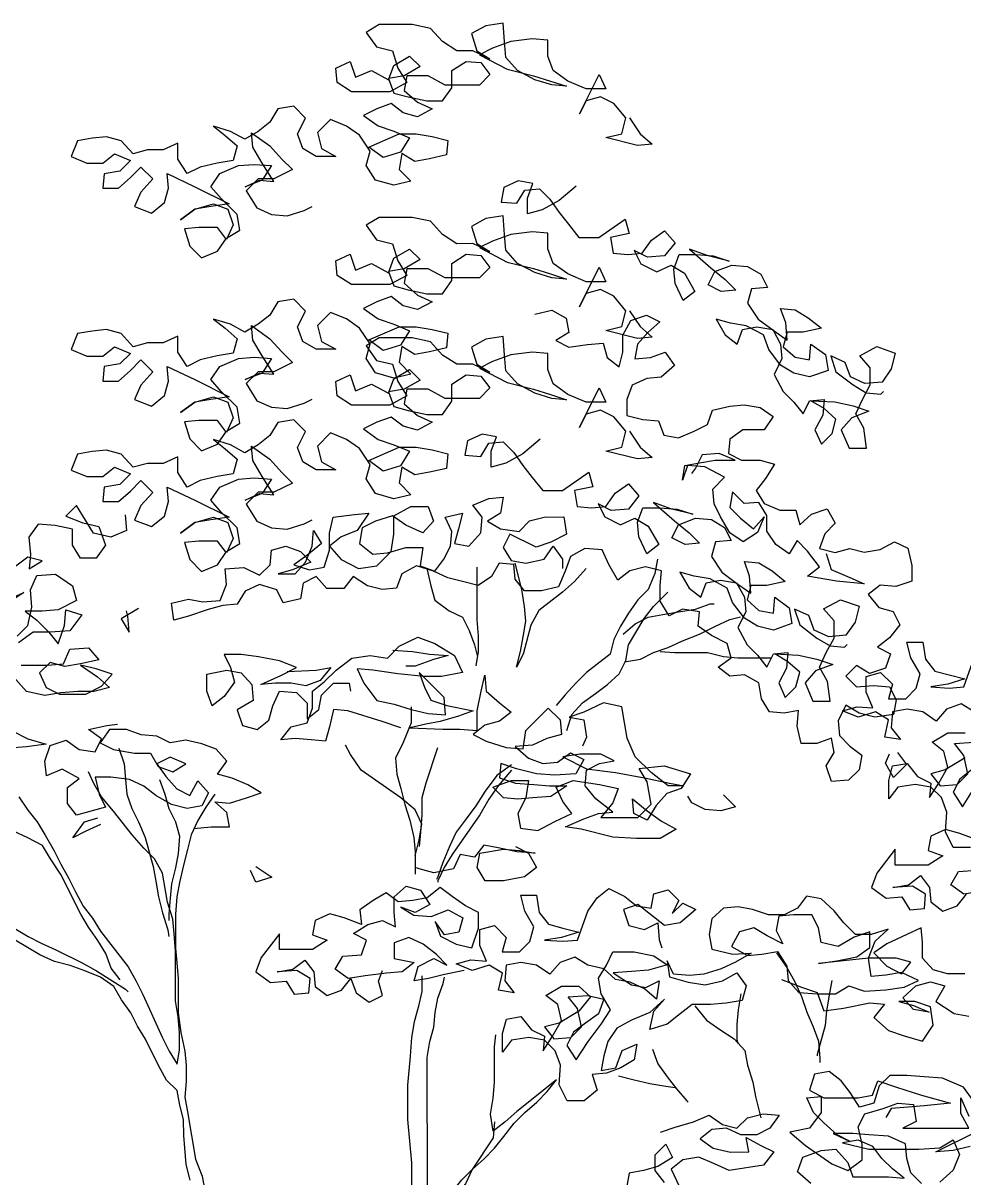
# Model space of a CAD drawing. Header units: metres. Extents: x -0.9 to 19.5, y 0 to 10.1.
# Drawn here: x 0.997 to 3.285, y 7.179 to 9.986 of the extents above; entities that cross this region are included whole.
import ezdxf

# ---------------------------------------------------------------- set-up
doc = ezdxf.new("R2010")
doc.units = ezdxf.units.M
doc.layers.add('ceco.net 89', color=7, linetype='Continuous')

msp = doc.modelspace()

# ---------------------------------------------------------------- linework, layer by layer
at = {"layer": 'ceco.net 89'}
for points in [[(2.4719, 9.7553), (2.4976, 9.7168), (2.5264, 9.6913), (2.4912, 9.688), (2.4143, 9.7072), (2.4527, 9.7168), (2.4623, 9.7552), (2.4335, 9.7905), (2.4014, 9.8064), (2.3662, 9.7968), (2.3502, 9.7648), (2.3982, 9.8609), (2.4142, 9.8257), (2.3662, 9.8256), (2.3213, 9.8448), (2.2861, 9.8704), (2.2732, 9.9056), (2.2732, 9.944), (2.2347, 9.9472), (2.1835, 9.9408), (2.1387, 9.9247), (2.1067, 9.9087), (2.174, 9.8735), (2.238, 9.8575), (2.2797, 9.8448), (2.3181, 9.832), (2.2829, 9.8352), (2.2412, 9.8479), (2.1996, 9.8703), (2.1707, 9.9023), (2.1675, 9.9407), (2.1642, 9.9856), (2.1226, 9.9791), (2.0874, 9.9599), (2.1003, 9.9183), (2.1323, 9.8991), (2.0906, 9.9182), (2.0522, 9.9182), (2.017, 9.9406), (1.9881, 9.9726), (1.9433, 9.9822), (1.8632, 9.9821), (1.8312, 9.9628), (1.8568, 9.9276), (1.8953, 9.9181), (1.9081, 9.8764), (1.9306, 9.8412), (1.889, 9.8188), (1.7961, 9.8187), (1.7608, 9.8411), (1.7576, 9.8763), (1.7928, 9.8924), (1.8057, 9.8539), (1.8441, 9.87), (1.8857, 9.8476), (1.8985, 9.8828), (1.9369, 9.9053), (1.9626, 9.8797), (1.9242, 9.8572), (1.8857, 9.8508), (1.8986, 9.8156), (1.9338, 9.806), (1.9787, 9.7964), (2.0171, 9.7965), (2.0395, 9.8285), (2.0394, 9.8702), (2.0747, 9.8926), (2.1099, 9.8894), (2.1323, 9.8606), (2.1067, 9.835), (2.0235, 9.8349), (1.9818, 9.8573), (1.9306, 9.8572), (1.9242, 9.822), (1.9562, 9.7932), (1.9915, 9.7772), (1.9563, 9.758), (1.921, 9.7676), (1.8922, 9.79), (1.857, 9.7771), (1.825, 9.7611), (1.8602, 9.7355), (1.8987, 9.7227), (1.9371, 9.7067), (1.9147, 9.6715), (1.8731, 9.6586), (1.8378, 9.6842), (1.9115, 9.7163), (1.9531, 9.7163), (1.9915, 9.71), (2.03, 9.7004), (2.0268, 9.6652), (1.9852, 9.6555), (1.95, 9.6491), (1.9179, 9.6683), (1.9116, 9.6298), (1.9404, 9.601), (1.8988, 9.5914), (1.8539, 9.6042), (1.8315, 9.6394), (1.8411, 9.6746), (1.8154, 9.713), (1.7833, 9.7354), (1.7449, 9.7514), (1.7129, 9.7193), (1.7225, 9.6809), (1.7578, 9.6617), (1.7098, 9.6617), (1.6777, 9.6809), (1.6649, 9.7161), (1.684, 9.7545), (1.6552, 9.7833), (1.6168, 9.7769), (1.5976, 9.7448), (1.5688, 9.7224), (1.5368, 9.7032), (1.5015, 9.7223), (1.4599, 9.7351), (1.4887, 9.7127), (1.5176, 9.6871), (1.508, 9.6519), (1.4696, 9.6454), (1.4279, 9.6358), (1.3959, 9.6198), (1.3735, 9.655), (1.3734, 9.6934), (1.3382, 9.6774), (1.2998, 9.6773), (1.2646, 9.6677), (1.2357, 9.6997), (1.2005, 9.7093), (1.1653, 9.706), (1.13, 9.6996), (1.114, 9.6611), (1.1525, 9.6452), (1.1909, 9.6452), (1.2197, 9.6676), (1.2582, 9.6517), (1.2326, 9.626), (1.1942, 9.6196), (1.191, 9.5843), (1.2294, 9.5844), (1.2582, 9.61), (1.2838, 9.6357), (1.3127, 9.6069), (1.2839, 9.5748), (1.2679, 9.5396), (1.3095, 9.5236), (1.3415, 9.5492), (1.3511, 9.5845), (1.3479, 9.6197), (1.4152, 9.5877), (1.4985, 9.5462), (1.4536, 9.5397), (1.4152, 9.5333), (1.38, 9.5076), (1.4152, 9.5333), (1.46, 9.5462), (1.4953, 9.5334), (1.5081, 9.495), (1.4922, 9.4597), (1.4697, 9.4885), (1.4249, 9.4885), (1.3896, 9.4852), (1.4025, 9.4436), (1.4313, 9.4148), (1.4698, 9.4309), (1.4922, 9.4629), (1.5242, 9.4822), (1.5177, 9.5206), (1.4793, 9.559), (1.4536, 9.5878), (1.476, 9.6198), (1.5208, 9.6391), (1.5592, 9.6423), (1.6009, 9.6392), (1.5785, 9.6039), (1.5369, 9.5879), (1.5721, 9.6039), (1.6073, 9.6007), (1.5785, 9.6455), (1.556, 9.684), (1.5528, 9.7192), (1.5976, 9.6872), (1.6265, 9.6552), (1.6521, 9.6296), (1.6073, 9.6071), (1.5689, 9.6071), (1.5401, 9.5783), (1.5657, 9.5366), (1.601, 9.5207), (1.6394, 9.5175), (1.6811, 9.5303), (1.7003, 9.54)], [(2.3422, 9.5893), (2.3006, 9.5541), (2.259, 9.5316), (2.2238, 9.522), (2.2237, 9.5604), (2.2365, 9.5957), (2.2013, 9.602), (2.166, 9.586), (2.1597, 9.5507), (2.1981, 9.5476), (2.2173, 9.5796), (2.2525, 9.5829), (2.2782, 9.5573), (2.3006, 9.5253), (2.3231, 9.4965), (2.3487, 9.4644), (2.3967, 9.4645), (2.4608, 9.5094), (2.4704, 9.4742), (2.4256, 9.4645), (2.432, 9.4261), (2.4672, 9.4229), (2.5025, 9.4262), (2.5249, 9.4582), (2.5569, 9.4807), (2.5825, 9.4519), (2.5569, 9.4198), (2.5153, 9.4166), (2.4833, 9.4325), (2.4993, 9.4005), (2.5377, 9.3814), (2.573, 9.3974), (2.605, 9.3782), (2.6307, 9.3334), (2.6019, 9.311), (2.5826, 9.3526), (2.5794, 9.3878), (2.5922, 9.423), (2.6338, 9.4231), (2.6754, 9.4199), (2.7139, 9.4071), (2.6626, 9.4199), (2.6178, 9.4359), (2.669, 9.3911), (2.7043, 9.3623), (2.7299, 9.3367), (2.6947, 9.3335), (2.6627, 9.3494), (2.6787, 9.3815), (2.7203, 9.3975), (2.7587, 9.3944), (2.7908, 9.3752), (2.8068, 9.3432), (2.7684, 9.3399), (2.7588, 9.3047), (2.7845, 9.2663), (2.8229, 9.2375), (2.855, 9.2151), (2.8517, 9.2567), (2.8389, 9.292), (2.8741, 9.2888), (2.9062, 9.2696), (2.9382, 9.244), (2.8934, 9.2344), (2.8549, 9.2343), (2.8454, 9.1991), (2.8742, 9.1735), (2.9095, 9.1671), (2.9126, 9.2055), (2.9479, 9.18), (2.9543, 9.1415), (2.9095, 9.1255), (2.8711, 9.135), (2.839, 9.1542), (2.8101, 9.1926), (2.7973, 9.2279), (2.7556, 9.2502), (2.7172, 9.2566), (2.682, 9.2662), (2.7044, 9.2278), (2.7333, 9.2054), (2.7461, 9.2406), (2.7813, 9.2471), (2.8197, 9.2407), (2.839, 9.2055), (2.8422, 9.1703), (2.823, 9.1318), (2.8455, 9.0902), (2.8711, 9.0646), (2.8936, 9.0358), (2.9095, 9.0678), (2.9448, 9.0711), (2.9416, 9.0326), (2.9224, 8.9974), (2.9385, 8.9622), (2.9641, 8.9878), (2.9736, 9.023), (2.9448, 9.0486), (2.9127, 9.0678), (2.9704, 9.0647), (3.0152, 9.0551), (3.0537, 9.0423), (3.0121, 9.0263), (2.9865, 8.9974), (3.0057, 8.9526), (3.0474, 8.9527), (3.0409, 9.0007), (3.0217, 9.0359), (3.0377, 9.0711), (3.0568, 9.1064), (3.0568, 9.148), (3.0312, 9.1768), (3.0728, 9.1993), (3.1176, 9.1833), (3.108, 9.1449), (3.0857, 9.1128), (3.044, 9.1096), (3.0088, 9.1256), (2.9959, 9.1608), (2.9607, 9.1768), (2.9735, 9.1383), (3.0152, 9.1064), (3.0472, 9.0872), (3.0825, 9.084), (3.0889, 9.0904)], [(2.4719, 9.2865), (2.4976, 9.2481), (2.5264, 9.2225), (2.4912, 9.2192), (2.4143, 9.2384), (2.4527, 9.248), (2.4623, 9.2865), (2.4335, 9.3217), (2.4014, 9.3377), (2.3662, 9.328), (2.3502, 9.296), (2.3982, 9.3921), (2.4142, 9.3569), (2.3662, 9.3568), (2.3213, 9.376), (2.2861, 9.4016), (2.2732, 9.4368), (2.2732, 9.4753), (2.2347, 9.4784), (2.1835, 9.472), (2.1387, 9.4559), (2.1067, 9.4399), (2.174, 9.4047), (2.238, 9.3888), (2.2797, 9.376), (2.3181, 9.3632), (2.2829, 9.3664), (2.2412, 9.3792), (2.1996, 9.4015), (2.1707, 9.4335), (2.1675, 9.472), (2.1642, 9.5168), (2.1226, 9.5104), (2.0874, 9.4911), (2.1003, 9.4495), (2.1323, 9.4303), (2.0906, 9.4495), (2.0522, 9.4494), (2.017, 9.4718), (1.9881, 9.5038), (1.9433, 9.5134), (1.8632, 9.5133), (1.8312, 9.4941), (1.8568, 9.4589), (1.8953, 9.4493), (1.9081, 9.4077), (1.9306, 9.3725), (1.889, 9.35), (1.7961, 9.3499), (1.7608, 9.3723), (1.7576, 9.4075), (1.7928, 9.4236), (1.8057, 9.3852), (1.8441, 9.4012), (1.8857, 9.3788), (1.8985, 9.4141), (1.9369, 9.4365), (1.9626, 9.4109), (1.9242, 9.3885), (1.8857, 9.382), (1.8986, 9.3468), (1.9338, 9.3372), (1.9787, 9.3277), (2.0171, 9.3277), (2.0395, 9.3598), (2.0394, 9.4014), (2.0747, 9.4238), (2.1099, 9.4207), (2.1323, 9.3919), (2.1067, 9.3662), (2.0235, 9.3661), (1.9818, 9.3885), (1.9306, 9.3885), (1.9242, 9.3532), (1.9562, 9.3244), (1.9915, 9.3085), (1.9563, 9.2892), (1.921, 9.2988), (1.8922, 9.3212), (1.857, 9.3083), (1.825, 9.2923), (1.8602, 9.2667), (1.8987, 9.2539), (1.9371, 9.238), (1.9147, 9.2027), (1.8731, 9.1899), (1.8378, 9.2154), (1.9115, 9.2475), (1.9531, 9.2476), (1.9915, 9.2412), (2.03, 9.2316), (2.0268, 9.1964), (1.9852, 9.1868), (1.95, 9.1803), (1.9179, 9.1995), (1.9116, 9.1611), (1.9404, 9.1323), (1.8988, 9.1226), (1.8539, 9.1354), (1.8315, 9.1706), (1.8411, 9.2058), (1.8154, 9.2442), (1.7833, 9.2666), (1.7449, 9.2826), (1.7129, 9.2506), (1.7225, 9.2121), (1.7578, 9.193), (1.7098, 9.1929), (1.6777, 9.2121), (1.6649, 9.2473), (1.684, 9.2858), (1.6552, 9.3146), (1.6168, 9.3081), (1.5976, 9.2761), (1.5688, 9.2536), (1.5368, 9.2344), (1.5015, 9.2536), (1.4599, 9.2663), (1.4887, 9.2439), (1.5176, 9.2184), (1.508, 9.1831), (1.4696, 9.1767), (1.4279, 9.167), (1.3959, 9.151), (1.3735, 9.1862), (1.3734, 9.2246), (1.3382, 9.2086), (1.2998, 9.2085), (1.2646, 9.1989), (1.2357, 9.2309), (1.2005, 9.2405), (1.1653, 9.2372), (1.13, 9.2308), (1.114, 9.1924), (1.1525, 9.1764), (1.1909, 9.1764), (1.2197, 9.1989), (1.2582, 9.1829), (1.2326, 9.1572), (1.1942, 9.1508), (1.191, 9.1156), (1.2294, 9.1156), (1.2582, 9.1413), (1.2838, 9.1669), (1.3127, 9.1381), (1.2839, 9.106), (1.2679, 9.0708), (1.3095, 9.0548), (1.3415, 9.0805), (1.3511, 9.1157), (1.3479, 9.1509), (1.4152, 9.119), (1.4985, 9.0774), (1.4536, 9.071), (1.4152, 9.0645), (1.38, 9.0389), (1.4152, 9.0645), (1.46, 9.0774), (1.4953, 9.0646), (1.5081, 9.0262), (1.4922, 8.9909), (1.4697, 9.0197), (1.4249, 9.0197), (1.3896, 9.0165), (1.4025, 8.9748), (1.4313, 8.946), (1.4698, 8.9621), (1.4922, 8.9941), (1.5242, 9.0134), (1.5177, 9.0518), (1.4793, 9.0902), (1.4536, 9.119), (1.476, 9.1511), (1.5208, 9.1703), (1.5592, 9.1736), (1.6009, 9.1704), (1.5785, 9.1351), (1.5369, 9.1191), (1.5721, 9.1351), (1.6073, 9.132), (1.5785, 9.1768), (1.556, 9.2152), (1.5528, 9.2504), (1.5976, 9.2184), (1.6265, 9.1864), (1.6521, 9.1608), (1.6073, 9.1384), (1.5689, 9.1383), (1.5401, 9.1095), (1.5657, 9.0679), (1.601, 9.0519), (1.6394, 9.0487), (1.6811, 9.0616), (1.7003, 9.0712)], [(2.2411, 9.2783), (2.2827, 9.288), (2.3179, 9.2688), (2.3244, 9.2336), (2.2924, 9.2143), (2.3244, 9.1983), (2.3692, 9.2048), (2.4077, 9.208), (2.4173, 9.1728), (2.4461, 9.1504), (2.4557, 9.1856), (2.4557, 9.2273), (2.4749, 9.2625), (2.5133, 9.2754), (2.5453, 9.2594), (2.5165, 9.2337), (2.4909, 9.2049), (2.4846, 9.1697), (2.523, 9.1729), (2.5582, 9.1857), (2.5807, 9.1537), (2.5487, 9.1249), (2.5134, 9.1216), (2.4782, 9.1056), (2.4654, 9.0704), (2.4655, 9.0319), (2.5039, 9.0224), (2.5424, 9.0192), (2.5552, 8.984), (2.5904, 8.9776), (2.6288, 8.9936), (2.6609, 9.0097), (2.6736, 9.0449), (2.7153, 9.0546), (2.7505, 9.0578), (2.7889, 9.0514), (2.821, 9.0291), (2.7986, 8.997), (2.7473, 8.997), (2.7153, 8.9745), (2.7122, 8.9393), (2.7442, 8.9233), (2.789, 8.9233), (2.8243, 8.9138), (2.8019, 8.8785), (2.7795, 8.8497), (2.7988, 8.8177), (2.8372, 8.8017), (2.8756, 8.8017), (2.8853, 8.7665), (2.9141, 8.7921), (2.9525, 8.805), (2.9717, 8.7698), (2.9461, 8.7441), (2.9334, 8.7089), (2.9718, 8.6993), (3.007, 8.7089), (3.0423, 8.6994), (3.0807, 8.7058), (3.1159, 8.7251), (3.1479, 8.7091), (3.1576, 8.6675), (3.1576, 8.629), (3.1192, 8.6162), (3.0808, 8.6193), (3.052, 8.5969), (3.0776, 8.5649), (3.1129, 8.5553), (3.1289, 8.5233), (3.1033, 8.4913), (3.0745, 8.4688), (3.1065, 8.4528), (3.0938, 8.4176), (3.0553, 8.4047), (3.0233, 8.4239), (2.9977, 8.3983), (3.0234, 8.3727), (3.065, 8.3759), (3.1034, 8.3728), (3.1195, 8.3407), (3.1131, 8.3055), (3.0683, 8.2991), (3.0298, 8.3086), (2.9978, 8.3278), (2.9786, 8.2894), (2.9818, 8.2541), (3.0075, 8.2285), (3.0363, 8.2061), (3.0299, 8.1709), (3.0043, 8.1453), (2.9627, 8.142), (2.9499, 8.1804), (2.9691, 8.2125), (2.9626, 8.2477), (2.9274, 8.2349), (2.889, 8.2348), (2.8793, 8.2765), (2.8825, 8.3149), (2.8473, 8.3085), (2.812, 8.3116), (2.7928, 8.3436), (2.7863, 8.3821), (2.7511, 8.4013), (2.7159, 8.398), (2.687, 8.4204), (2.719, 8.4429), (2.7094, 8.4781), (2.6709, 8.4973), (2.6389, 8.5197), (2.6421, 8.5549), (2.6004, 8.5613), (2.5684, 8.5452), (2.546, 8.5804), (2.5459, 8.6189), (2.5491, 8.6541), (2.5106, 8.6637), (2.4722, 8.654), (2.4434, 8.6316), (2.421, 8.67), (2.4049, 8.7052), (2.3633, 8.7084), (2.3281, 8.6891), (2.3153, 8.6539), (2.2993, 8.6154), (2.2577, 8.6058), (2.2161, 8.6057), (2.1936, 8.6345), (2.1904, 8.6698), (2.1551, 8.6729), (2.136, 8.6409), (2.1039, 8.6184), (2.0687, 8.628), (2.0303, 8.6376), (1.995, 8.6536), (1.9534, 8.6663), (1.9182, 8.6471), (1.9054, 8.6119), (1.8702, 8.6086), (1.8349, 8.6182), (1.7997, 8.6406), (1.7773, 8.6117), (1.7356, 8.6117), (1.71, 8.6405), (1.678, 8.6245), (1.6716, 8.586), (1.63, 8.5764), (1.6139, 8.6084), (1.5723, 8.6212), (1.5371, 8.6051), (1.5179, 8.5731), (1.4827, 8.5698), (1.4474, 8.5602), (1.3994, 8.5441), (1.3642, 8.5345), (1.3578, 8.5761), (1.3994, 8.5858), (1.4346, 8.5794), (1.4762, 8.5826), (1.4922, 8.6211), (1.489, 8.6595), (1.5338, 8.6628), (1.5723, 8.6436), (1.5979, 8.6692), (1.601, 8.7045), (1.6363, 8.7141), (1.6715, 8.7013), (1.6971, 8.6757), (1.6523, 8.6565), (1.6171, 8.6468), (1.6587, 8.6469), (1.6843, 8.6757), (1.7003, 8.7142), (1.7035, 8.7526), (1.7227, 8.7206), (1.6875, 8.6917), (1.6555, 8.6693), (1.694, 8.6565), (1.7292, 8.6629), (1.742, 8.7046), (1.7419, 8.7462), (1.7515, 8.7847), (1.8027, 8.7911), (1.838, 8.7944), (1.8092, 8.7527), (1.7708, 8.7366), (1.742, 8.7142), (1.7708, 8.6822), (1.8125, 8.6598), (1.8573, 8.6663), (1.8925, 8.7015), (1.8989, 8.7432), (1.8988, 8.788), (1.9404, 8.8105), (1.9821, 8.8105), (1.9949, 8.7753), (1.9693, 8.7464), (1.9277, 8.7656), (1.8956, 8.788), (1.854, 8.7752), (1.822, 8.7591), (1.8156, 8.7207), (1.8477, 8.6951), (1.8829, 8.6983), (1.9277, 8.7112), (1.9693, 8.7112), (1.963, 8.6664), (1.9982, 8.6536), (2.0206, 8.6824), (2.0366, 8.7145), (2.0398, 8.7497), (2.0237, 8.7849), (2.0654, 8.7946), (2.0558, 8.7561), (2.0462, 8.7209), (2.0814, 8.7145), (2.1102, 8.7466), (2.1134, 8.785), (2.091, 8.8138), (2.1294, 8.8298), (2.1646, 8.8331), (2.1582, 8.7946), (2.1262, 8.7754), (2.1583, 8.7562), (2.2031, 8.7498), (2.2287, 8.7755), (2.2639, 8.7851), (2.312, 8.7852), (2.3184, 8.7435), (2.28, 8.7243), (2.2448, 8.7115), (2.1807, 8.7434), (2.1647, 8.7114), (2.184, 8.6794), (2.2192, 8.673), (2.264, 8.6826), (2.2864, 8.7147), (2.3089, 8.6827), (2.3089, 8.6603)], [(2.4719, 8.9935), (2.4976, 8.9551), (2.5264, 8.9295), (2.4912, 8.9263), (2.4143, 8.9454), (2.4527, 8.9551), (2.4623, 8.9935), (2.4335, 9.0287), (2.4014, 9.0447), (2.3662, 9.035), (2.3502, 9.003), (2.3982, 9.0991), (2.4142, 9.0639), (2.3662, 9.0639), (2.3213, 9.083), (2.2861, 9.1086), (2.2732, 9.1438), (2.2732, 9.1823), (2.2347, 9.1854), (2.1835, 9.179), (2.1387, 9.1629), (2.1067, 9.1469), (2.174, 9.1117), (2.238, 9.0958), (2.2797, 9.083), (2.3181, 9.0702), (2.2829, 9.0734), (2.2412, 9.0862), (2.1996, 9.1085), (2.1707, 9.1406), (2.1675, 9.179), (2.1642, 9.2238), (2.1226, 9.2174), (2.0874, 9.1981), (2.1003, 9.1565), (2.1323, 9.1373), (2.0906, 9.1565), (2.0522, 9.1565), (2.017, 9.1788), (1.9881, 9.2108), (1.9433, 9.2204), (1.8632, 9.2203), (1.8312, 9.2011), (1.8568, 9.1659), (1.8953, 9.1563), (1.9081, 9.1147), (1.9306, 9.0795), (1.889, 9.057), (1.7961, 9.0569), (1.7608, 9.0793), (1.7576, 9.1146), (1.7928, 9.1306), (1.8057, 9.0922), (1.8441, 9.1082), (1.8857, 9.0858), (1.8985, 9.1211), (1.9369, 9.1435), (1.9626, 9.1179), (1.9242, 9.0955), (1.8857, 9.089), (1.8986, 9.0538), (1.9338, 9.0443), (1.9787, 9.0347), (2.0171, 9.0347), (2.0395, 9.0668), (2.0394, 9.1084), (2.0747, 9.1309), (2.1099, 9.1277), (2.1323, 9.0989), (2.1067, 9.0732), (2.0235, 9.0732), (1.9818, 9.0955), (1.9306, 9.0955), (1.9242, 9.0603), (1.9562, 9.0315), (1.9915, 9.0155), (1.9563, 8.9962), (1.921, 9.0058), (1.8922, 9.0282), (1.857, 9.0154), (1.825, 8.9993), (1.8602, 8.9737), (1.8987, 8.9609), (1.9371, 8.945), (1.9147, 8.9097), (1.8731, 8.8969), (1.8378, 8.9225), (1.9115, 8.9546), (1.9531, 8.9546), (1.9915, 8.9482), (2.03, 8.9387), (2.0268, 8.9034), (1.9852, 8.8938), (1.95, 8.8873), (1.9179, 8.9065), (1.9116, 8.8681), (1.9404, 8.8393), (1.8988, 8.8296), (1.8539, 8.8424), (1.8315, 8.8776), (1.8411, 8.9129), (1.8154, 8.9513), (1.7833, 8.9737), (1.7449, 8.9896), (1.7129, 8.9576), (1.7225, 8.9192), (1.7578, 8.9), (1.7098, 8.8999), (1.6777, 8.9191), (1.6649, 8.9543), (1.684, 8.9928), (1.6552, 9.0216), (1.6168, 9.0151), (1.5976, 8.9831), (1.5688, 8.9606), (1.5368, 8.9414), (1.5015, 8.9606), (1.4599, 8.9734), (1.4887, 8.951), (1.5176, 8.9254), (1.508, 8.8901), (1.4696, 8.8837), (1.4279, 8.874), (1.3959, 8.858), (1.3735, 8.8932), (1.3734, 8.9316), (1.3382, 8.9156), (1.2998, 8.9156), (1.2646, 8.9059), (1.2357, 8.9379), (1.2005, 8.9475), (1.1653, 8.9443), (1.13, 8.9378), (1.114, 8.8994), (1.1525, 8.8834), (1.1909, 8.8834), (1.2197, 8.9059), (1.2582, 8.8899), (1.2326, 8.8643), (1.1942, 8.8578), (1.191, 8.8226), (1.2294, 8.8226), (1.2582, 8.8483), (1.2838, 8.8739), (1.3127, 8.8451), (1.2839, 8.8131), (1.2679, 8.7778), (1.3095, 8.7618), (1.3415, 8.7875), (1.3511, 8.8227), (1.3479, 8.858), (1.4152, 8.826), (1.4985, 8.7844), (1.4536, 8.778), (1.4152, 8.7715), (1.38, 8.7459), (1.4152, 8.7715), (1.46, 8.7844), (1.4953, 8.7716), (1.5081, 8.7332), (1.4922, 8.698), (1.4697, 8.7268), (1.4249, 8.7267), (1.3896, 8.7235), (1.4025, 8.6819), (1.4313, 8.6531), (1.4698, 8.6691), (1.4922, 8.7012), (1.5242, 8.7204), (1.5177, 8.7588), (1.4793, 8.7972), (1.4536, 8.826), (1.476, 8.8581), (1.5208, 8.8773), (1.5592, 8.8806), (1.6009, 8.8774), (1.5785, 8.8422), (1.5369, 8.8261), (1.5721, 8.8421), (1.6073, 8.839), (1.5785, 8.8838), (1.556, 8.9222), (1.5528, 8.9574), (1.5976, 8.9254), (1.6265, 8.8934), (1.6521, 8.8678), (1.6073, 8.8454), (1.5689, 8.8453), (1.5401, 8.8165), (1.5657, 8.7749), (1.601, 8.7589), (1.6394, 8.7557), (1.6811, 8.7686), (1.7003, 8.7782)], [(2.2541, 8.9741), (2.2125, 8.9388), (2.1709, 8.9164), (2.1357, 8.9067), (2.1357, 8.9452), (2.1485, 8.9804), (2.1132, 8.9868), (2.078, 8.9707), (2.0716, 8.9355), (2.1101, 8.9323), (2.1293, 8.9644), (2.1645, 8.9676), (2.1901, 8.942), (2.2126, 8.91), (2.235, 8.8812), (2.2607, 8.8492), (2.3087, 8.8492), (2.3727, 8.8941), (2.3824, 8.8589), (2.3375, 8.8493), (2.344, 8.8108), (2.3792, 8.8077), (2.4144, 8.8109), (2.4368, 8.8429), (2.4688, 8.8654), (2.4945, 8.8366), (2.4689, 8.8045), (2.4273, 8.8013), (2.3952, 8.8173), (2.4113, 8.7853), (2.4497, 8.7661), (2.4849, 8.7821), (2.517, 8.7629), (2.5426, 8.7181), (2.5138, 8.6957), (2.4946, 8.7373), (2.4913, 8.7725), (2.5041, 8.8078), (2.5457, 8.8078), (2.5874, 8.8046), (2.6258, 8.7919), (2.5746, 8.8046), (2.5297, 8.8206), (2.581, 8.7758), (2.6163, 8.747), (2.6419, 8.7214), (2.6067, 8.7182), (2.5746, 8.7342), (2.5906, 8.7662), (2.6322, 8.7823), (2.6707, 8.7791), (2.7027, 8.7599), (2.7188, 8.7279), (2.6803, 8.7247), (2.6708, 8.6894), (2.6964, 8.651), (2.7349, 8.6222), (2.7669, 8.5998), (2.7637, 8.6415), (2.7508, 8.6767), (2.7861, 8.6735), (2.8181, 8.6543), (2.8502, 8.6287), (2.8053, 8.6191), (2.7669, 8.6191), (2.7573, 8.5838), (2.7862, 8.5582), (2.8214, 8.5518), (2.8246, 8.5903), (2.8598, 8.5647), (2.8663, 8.5263), (2.8215, 8.5102), (2.783, 8.5198), (2.751, 8.539), (2.7221, 8.5774), (2.7093, 8.6126), (2.6676, 8.635), (2.6292, 8.6413), (2.5939, 8.6509), (2.6164, 8.6125), (2.6452, 8.5901), (2.658, 8.6254), (2.6932, 8.6318), (2.7317, 8.6254), (2.7509, 8.5902), (2.7542, 8.555), (2.735, 8.5165), (2.7574, 8.4749), (2.7831, 8.4493), (2.8055, 8.4205), (2.8215, 8.4526), (2.8567, 8.4558), (2.8536, 8.4174), (2.8344, 8.3821), (2.8504, 8.3469), (2.876, 8.3725), (2.8856, 8.4078), (2.8568, 8.4334), (2.8247, 8.4526), (2.8824, 8.4494), (2.9272, 8.4398), (2.9657, 8.4271), (2.924, 8.411), (2.8984, 8.3822), (2.9177, 8.3374), (2.9593, 8.3374), (2.9529, 8.3854), (2.9336, 8.4206), (2.9496, 8.4559), (2.9688, 8.4911), (2.9688, 8.5328), (2.9431, 8.5616), (2.9847, 8.584), (3.0296, 8.5681), (3.02, 8.5296), (2.9976, 8.4976), (2.956, 8.4943), (2.9207, 8.5103), (2.9079, 8.5455), (2.8727, 8.5615), (2.8855, 8.5231), (2.9272, 8.4911), (2.9592, 8.4719), (2.9944, 8.4687), (3.0008, 8.4751)], [(2.9494, 8.6961), (2.9622, 8.6577), (3.0071, 8.6385), (3.0423, 8.6225), (2.9751, 8.6289), (2.9046, 8.6416), (2.9334, 8.664), (2.9045, 8.7024), (2.8789, 8.728), (2.8597, 8.696), (2.8277, 8.7184), (2.8052, 8.7504), (2.8052, 8.7888), (2.7859, 8.8208), (2.7507, 8.8176), (2.7219, 8.8464), (2.7155, 8.808), (2.7411, 8.7824), (2.7732, 8.7568), (2.7988, 8.7856), (2.7828, 8.7472), (2.7476, 8.7247), (2.7155, 8.7471), (2.6931, 8.7855), (2.6771, 8.8175), (2.6738, 8.8528), (2.7026, 8.8816), (2.6545, 8.9072), (2.6129, 8.9104), (2.6001, 8.8751), (2.6065, 8.9104), (2.6417, 8.9168), (2.6802, 8.9232), (2.7282, 8.9233), (2.6897, 8.9393), (2.6481, 8.936), (2.6321, 8.904), (2.6225, 8.8912)], [(1.2455, 8.7906), (1.2487, 8.7522), (1.2103, 8.7361), (1.1686, 8.7457), (1.1494, 8.7777), (1.1269, 8.8129), (1.1013, 8.7873), (1.143, 8.7713), (1.1814, 8.7617), (1.1975, 8.7169), (1.1751, 8.6849), (1.1367, 8.6848), (1.1174, 8.7168), (1.1174, 8.7553), (1.0757, 8.7648), (1.0341, 8.768), (1.0117, 8.7359), (1.015, 8.6943), (1.0118, 8.6591), (1.0438, 8.6783), (1.0086, 8.6879), (0.9797, 8.6655)], [(2.3665, 8.6603), (2.3377, 8.6283), (2.3089, 8.6026), (2.2513, 8.5577), (2.2321, 8.5225), (2.213, 8.452), (2.197, 8.42), (2.2066, 8.4584), (2.213, 8.4936), (2.2193, 8.5321), (2.2161, 8.5673), (2.2096, 8.6089), (2.1936, 8.673)], [(2.5395, 8.6829), (2.5331, 8.6477), (2.5171, 8.6092), (2.4915, 8.5836), (2.4691, 8.5515), (2.4499, 8.5195), (2.4339, 8.4874), (2.4244, 8.4522), (2.3668, 8.4073), (2.3412, 8.3817), (2.3156, 8.3528), (2.2932, 8.3272)], [(0.9831, 8.4957), (1.0087, 8.5214), (1.0183, 8.5662), (1.015, 8.6078), (1.031, 8.6431), (1.0758, 8.6463), (1.1175, 8.6175), (1.1272, 8.5823), (1.0823, 8.5599), (1.0439, 8.5566), (1.0023, 8.5566), (1.0311, 8.5342), (1.06, 8.5054), (1.0824, 8.4766), (1.0984, 8.5214), (1.1015, 8.5599), (1.14, 8.5471), (1.1112, 8.5086), (1.0632, 8.5054), (1.0215, 8.5054), (0.9863, 8.4797)], [(1.979, 8.66), (1.9886, 8.6183), (1.9983, 8.5831), (2.0335, 8.5575), (2.0656, 8.5415), (2.0816, 8.5095), (2.0945, 8.4743), (2.1009, 8.4487)], [(2.1007, 8.6633), (2.1008, 8.5352), (2.1041, 8.4967), (2.1041, 8.4583), (2.0977, 8.4231)], [(0.9638, 8.5854), (0.999, 8.6014), (0.9606, 8.5758)], [(2.3189, 8.2663), (2.3316, 8.3048), (2.3572, 8.3336), (2.3892, 8.3561), (2.418, 8.3785), (2.4468, 8.4042), (2.4628, 8.4362), (2.4692, 8.4747), (2.5076, 8.5387), (2.53, 8.5676), (2.5652, 8.6029)], [(1.2777, 8.5632), (1.2361, 8.5376), (1.2553, 8.5056), (1.2521, 8.544), (1.2489, 8.5568)], [(2.4564, 8.5003), (2.4852, 8.5259), (2.5172, 8.542), (2.5524, 8.5484), (2.5908, 8.5548), (2.6324, 8.5613), (2.6677, 8.5741), (2.6773, 8.5741)], [(2.4596, 8.433), (2.498, 8.4395), (2.5301, 8.4555), (2.5653, 8.4683), (2.6005, 8.4844), (2.6421, 8.5004), (2.6805, 8.5197), (2.7157, 8.5357), (2.7414, 8.5422)], [(1.9153, 8.2724), (1.8705, 8.2884), (1.7872, 8.3139), (1.7519, 8.3171), (1.7424, 8.2754), (1.7328, 8.2402), (1.6975, 8.2434), (1.6591, 8.2465), (1.6239, 8.2433), (1.6495, 8.2753), (1.6879, 8.285), (1.7007, 8.3202), (1.7006, 8.3619), (1.7294, 8.3843), (1.7582, 8.4132), (1.7966, 8.442), (1.8415, 8.4485), (1.8831, 8.4421), (1.9119, 8.4709), (1.9567, 8.4934), (1.9984, 8.4774), (2.0465, 8.4486), (2.0657, 8.407), (2.0145, 8.3974), (1.9728, 8.3973), (1.9088, 8.4037), (1.8479, 8.4132), (1.8095, 8.4164), (1.8255, 8.3812), (1.8576, 8.3396), (1.8992, 8.33), (1.9409, 8.3172), (1.9825, 8.3077), (2.0242, 8.3045), (2.0209, 8.3461), (1.96, 8.4069), (1.9729, 8.3717), (1.9889, 8.3397), (2.0273, 8.3269), (2.0914, 8.3142), (2.0562, 8.3013), (2.0114, 8.2885), (1.9761, 8.282), (1.9377, 8.2724), (2.0178, 8.2693), (2.0594, 8.2693), (2.1011, 8.2661), (2.101, 8.3142), (2.1106, 8.3622), (2.1202, 8.4007), (2.1234, 8.3622), (2.1555, 8.3335), (2.1843, 8.3111), (2.1555, 8.2886), (2.1203, 8.279), (2.0915, 8.2565), (2.1235, 8.2405), (2.1716, 8.2246), (2.2132, 8.2214), (2.2196, 8.2663), (2.274, 8.3207), (2.3028, 8.292), (2.306, 8.2567), (2.2708, 8.2471), (2.2356, 8.231), (2.194, 8.2278), (2.226, 8.199), (2.2613, 8.1862), (2.2965, 8.1895), (2.3285, 8.2119), (2.3606, 8.1959), (2.3414, 8.1607), (2.2901, 8.1574), (2.2453, 8.1606), (2.1972, 8.1734), (2.1588, 8.1861), (2.1556, 8.1509), (2.1941, 8.1381), (2.2389, 8.135), (2.2773, 8.1318), (2.319, 8.1318), (2.2806, 8.1062), (2.2357, 8.1029), (2.2005, 8.0997), (2.1653, 8.1029), (2.1396, 8.1285), (2.1844, 8.1445), (2.2261, 8.1446), (2.2197, 8.1029), (2.2005, 8.0645), (2.207, 8.0292), (2.2486, 8.0229), (2.2902, 8.0453), (2.3318, 8.0646), (2.3094, 8.0934), (2.2934, 8.1286), (2.335, 8.1447), (2.399, 8.1351), (2.4439, 8.1255), (2.4311, 8.0903), (2.4023, 8.055), (2.492, 8.0551), (2.524, 8.0872), (2.5143, 8.1416), (2.4951, 8.1736), (2.5559, 8.1801), (2.62, 8.1609), (2.5976, 8.1257), (2.5624, 8.1128), (2.5368, 8.084), (2.5144, 8.0487), (2.4824, 8.0647), (2.4791, 8.0999), (2.5144, 8.0712), (2.5496, 8.0456), (2.5849, 8.0264), (2.5465, 8.0039), (2.4888, 8.0039), (2.4312, 8.007), (2.3543, 8.0262), (2.3159, 8.0325), (2.3607, 8.0518), (2.3959, 8.0646), (2.4311, 8.0679), (2.3895, 8.0999), (2.3638, 8.1319), (2.367, 8.1703), (2.399, 8.1863), (2.4342, 8.1928), (2.4022, 8.2088), (2.3509, 8.2087), (2.3093, 8.2023), (2.367, 8.1735), (2.4374, 8.164), (2.5079, 8.1512), (2.5688, 8.1385), (2.604, 8.1321), (2.5656, 8.1321), (2.5239, 8.164), (2.4855, 8.2024), (2.4662, 8.2473), (2.4533, 8.3241), (2.4085, 8.3337), (2.3604, 8.3112), (2.3252, 8.2984), (2.3605, 8.292), (2.3669, 8.2504), (2.3573, 8.2279)], [(3.3097, 8.3116), (3.2777, 8.3308), (3.2425, 8.3179), (3.2169, 8.2891), (3.1848, 8.3115), (3.1464, 8.3178), (3.1111, 8.3114), (3.108, 8.273), (3.1304, 8.2442), (3.092, 8.2505), (3.1016, 8.2922), (3.0695, 8.3114), (3.0279, 8.2985), (2.9894, 8.3145), (3.0247, 8.3241), (3.0631, 8.321), (3.047, 8.3594), (3.047, 8.3978), (3.0822, 8.4074), (3.1111, 8.3786), (3.1015, 8.3434), (3.1431, 8.3434), (3.1687, 8.3691), (3.1783, 8.4043), (3.1559, 8.4427), (3.1462, 8.4812), (3.1847, 8.4812), (3.1911, 8.4396), (3.2135, 8.4108), (3.2488, 8.4012), (3.2872, 8.3916), (3.2456, 8.3788), (3.204, 8.3723), (3.2488, 8.3692), (3.284, 8.3724), (3.3096, 8.4429)], [(0.9928, 8.4253), (1.0568, 8.4253), (1.0953, 8.4286), (1.1112, 8.4638), (1.1561, 8.4671), (1.1817, 8.4383), (1.1369, 8.4286), (1.0985, 8.4222), (1.0632, 8.4317), (1.0376, 8.4061), (1.0537, 8.3709), (1.0857, 8.3549), (1.1498, 8.355), (1.1882, 8.3742), (1.2138, 8.403), (1.1753, 8.4158), (1.1369, 8.4254), (1.1786, 8.3966), (1.2074, 8.371), (1.169, 8.3614), (1.1306, 8.3613), (1.0889, 8.3581), (1.0505, 8.3517), (1.0056, 8.3612), (0.98, 8.39)], [(1.6397, 8.4098), (1.7102, 8.4131), (1.7454, 8.4195), (1.7198, 8.3875), (1.6846, 8.3747), (1.6494, 8.381), (1.6109, 8.381), (1.5757, 8.3778), (1.6237, 8.4002), (1.6622, 8.4195), (1.6205, 8.4354), (1.5693, 8.445), (1.5276, 8.4514), (1.486, 8.4513), (1.502, 8.4193), (1.5117, 8.3841), (1.4861, 8.3489), (1.4573, 8.3264), (1.4444, 8.3616), (1.4444, 8.4033), (1.4924, 8.4129), (1.5277, 8.4065), (1.5533, 8.3777), (1.5565, 8.3393), (1.5181, 8.3169), (1.531, 8.2784), (1.5662, 8.2689), (1.595, 8.2913), (1.6046, 8.3265), (1.6206, 8.3618), (1.6622, 8.3586), (1.6879, 8.333), (1.6879, 8.2946), (1.7167, 8.317), (1.7231, 8.3523), (1.7519, 8.3811), (1.7903, 8.3812), (1.7935, 8.3619)], [(1.8959, 8.4613), (1.944, 8.4582), (1.9856, 8.4518), (2.0304, 8.4486), (1.9952, 8.439), (1.9504, 8.4229), (1.928, 8.4229)], [(2.5461, 8.4587), (2.5813, 8.4555), (2.6614, 8.4556), (2.6998, 8.446), (2.735, 8.4429), (2.8151, 8.4429)], [(1.9409, 8.3236), (1.9409, 8.2852), (1.9217, 8.2372), (1.9026, 8.1987), (1.9058, 8.1603), (1.9154, 8.1251), (1.9251, 8.0866), (1.9379, 8.0482), (1.9476, 8.0066), (1.9508, 7.9714), (1.9509, 7.9169)], [(1.4127, 8.0285), (1.4543, 8.0318), (1.4992, 8.0318), (1.4927, 8.067), (1.4639, 8.0926), (1.4991, 8.0894), (1.5407, 8.1023), (1.576, 8.1151), (1.5439, 8.1343), (1.5055, 8.1503), (1.4702, 8.1599), (1.4926, 8.1919), (1.467, 8.2207), (1.4317, 8.2335), (1.3933, 8.2431), (1.3549, 8.2366), (1.3228, 8.2526), (1.2844, 8.2558), (1.2491, 8.2686), (1.2075, 8.2685), (1.1851, 8.2365), (1.2172, 8.2205), (1.2684, 8.2109), (1.3068, 8.211), (1.3261, 8.179), (1.3613, 8.1662), (1.3933, 8.1854), (1.3549, 8.2014), (1.3229, 8.1854), (1.3453, 8.1534), (1.371, 8.1246), (1.403, 8.1086), (1.4222, 8.1438), (1.4479, 8.115), (1.4319, 8.083), (1.3966, 8.0765), (1.3582, 8.0861), (1.3197, 8.1085), (1.2909, 8.1309), (1.2557, 8.1469), (1.2108, 8.1532), (1.1724, 8.1532), (1.182, 8.1116), (1.1981, 8.0796), (1.1276, 8.0603), (1.1052, 8.0891), (1.1051, 8.1275), (1.134, 8.15), (1.0923, 8.1723), (1.0539, 8.1563), (1.0506, 8.1915), (1.0634, 8.23), (1.1018, 8.2428), (1.1339, 8.2204), (1.1723, 8.2141), (1.1883, 8.2461), (1.1563, 8.2685), (1.2011, 8.2781), (1.2267, 8.2814)], [(0.9705, 8.2651), (1.009, 8.2459), (1.0538, 8.2332), (1.0058, 8.2267), (0.9641, 8.2235)], [(3.3004, 7.9817), (3.2588, 7.9816), (3.2395, 8.0201), (3.2427, 8.0681), (3.2298, 8.1033), (3.2042, 8.1289), (3.1658, 8.1353), (3.1241, 8.1288), (3.1017, 8.1), (3.1017, 8.1448), (3.1113, 8.1801), (3.1465, 8.1865), (3.1721, 8.1545), (3.2042, 8.1385), (3.201, 8.1033), (3.2234, 8.1385), (3.2458, 8.177), (3.2361, 8.2154), (3.2073, 8.2378), (3.2457, 8.2603), (3.2873, 8.2603)], [(1.23, 8.2237), (1.2428, 8.1853), (1.246, 8.1469), (1.2493, 8.1116), (1.2621, 8.0764), (1.2782, 8.0444), (1.2942, 8.006), (1.3135, 7.9355), (1.3199, 7.9003), (1.3264, 7.8619), (1.336, 7.8235), (1.3489, 7.7818), (1.3521, 7.7658)], [(1.9508, 7.9617), (1.9604, 8.0002), (1.9668, 8.0386), (1.9507, 8.0738), (1.9155, 8.1026), (1.8193, 8.1698), (1.7937, 8.2082), (1.7808, 8.2306)], [(2.005, 8.2244), (1.9763, 8.1379), (1.9667, 8.1027), (1.9667, 8.061), (1.9636, 8.0194), (1.9604, 7.9842)], [(3.2874, 8.1995), (3.2394, 8.1706), (3.2042, 8.1609), (3.2266, 8.1321), (3.2682, 8.1354), (3.2938, 8.161), (3.2842, 8.2059), (3.2617, 8.2347), (3.3098, 8.2379)], [(1.2337, 7.66), (1.2112, 7.6888), (1.1984, 7.7241), (1.1792, 7.7561), (1.1567, 7.7881), (1.1375, 7.8201), (1.0893, 7.9161), (1.0637, 7.9545), (1.0444, 7.9865), (1.0092, 8.0057), (0.9739, 8.0217), (0.9419, 8.0377), (0.9098, 8.0569), (0.881, 8.0825), (0.8554, 8.1081), (0.8265, 8.1337), (0.7912, 8.1625), (0.7624, 8.1913), (0.7496, 8.2105)], [(3.1228, 8.2126), (3.1452, 8.1838), (3.1132, 8.1518), (3.094, 8.187), (3.1036, 8.2094)], [(2.1844, 8.183), (2.1492, 8.1573), (2.1204, 8.1188), (2.098, 8.0836), (2.0724, 8.0483), (2.05, 8.0195), (2.0341, 7.9842), (2.0181, 7.9458), (2.0053, 7.9106), (2.0021, 7.9041)], [(2.1844, 8.1701), (2.1524, 8.1317), (2.13, 8.0996), (2.1077, 8.0612), (2.0405, 7.965), (2.0213, 7.933), (2.0053, 7.9009), (2.0053, 7.8977)], [(3.3034, 8.1706), (3.2746, 8.1482), (3.2587, 8.1162), (3.2811, 8.081), (3.3099, 8.1258)], [(0.9867, 8.105), (1.0091, 8.073), (1.0316, 8.0442), (1.0508, 8.0122), (1.0733, 7.9738), (1.0893, 7.9417), (1.1086, 7.9065), (1.1246, 7.8745), (1.1438, 7.8393), (1.1663, 7.8105), (1.1855, 7.7785), (1.2529, 7.6921), (1.2721, 7.6569), (1.2882, 7.6249), (1.3363, 7.5192), (1.3523, 7.4872), (1.3716, 7.4552), (1.378, 7.4904), (1.3779, 7.5321), (1.3747, 7.5705), (1.3682, 7.6089), (1.3681, 7.7306), (1.3649, 7.7723), (1.3617, 7.8075), (1.3488, 7.8491), (1.3359, 7.9196), (1.3167, 7.9548), (1.291, 7.9804), (1.2622, 8.0124), (1.2173, 8.07), (1.1884, 8.1052), (1.1692, 8.1372), (1.1564, 8.166)], [(1.3293, 8.1469), (1.3422, 8.1117), (1.3518, 8.0765), (1.3678, 8.0445), (1.3775, 8.0093), (1.3743, 7.9676), (1.3679, 7.9324), (1.3584, 7.8939), (1.3552, 7.8587), (1.352, 7.8203), (1.3521, 7.8043)], [(1.4639, 8.1118), (1.4415, 8.0798), (1.4223, 8.0477), (1.4063, 8.0125), (1.3967, 7.9773), (1.3872, 7.9388), (1.3776, 7.8972), (1.3712, 7.8619), (1.3681, 7.8203), (1.3681, 7.737), (1.3714, 7.7018), (1.3746, 7.6634), (1.3747, 7.5801), (1.3811, 7.5321), (1.3908, 7.4872), (1.394, 7.452), (1.394, 7.4136), (1.3909, 7.3751), (1.3973, 7.3399), (1.4166, 7.2246), (1.4327, 7.183), (1.4391, 7.1478)], [(2.7001, 8.1098), (2.729, 8.081), (2.6937, 8.0713), (2.6553, 8.0745), (2.6233, 8.0905), (2.6136, 8.1065)], [(1.1853, 8.0379), (1.1501, 8.0219), (1.1181, 8.0058), (1.1469, 8.0443), (1.1789, 8.0539)], [(3.3163, 8.0002), (3.2747, 8.0162), (3.2395, 8.0257), (3.2042, 8.0097), (3.1979, 7.9744), (3.2331, 7.9617), (3.1979, 7.9392), (3.1178, 7.9391), (3.1178, 7.9776), (3.073, 7.9199), (3.0602, 7.8846), (3.0955, 7.8591), (3.1339, 7.8623), (3.1532, 7.8303), (3.1884, 7.8335), (3.1916, 7.8688), (3.1595, 7.8879), (3.1115, 7.8847), (3.1499, 7.8911), (3.1787, 7.9136), (3.2012, 7.8848), (3.2044, 7.8495), (3.2332, 7.8272), (3.2685, 7.84), (3.2908, 7.8688)], [(2.1942, 7.9844), (2.2262, 7.9684), (2.2455, 7.9332), (2.2167, 7.9107), (2.1655, 7.9011), (2.1206, 7.9011), (2.1014, 7.9331), (2.1077, 7.9683), (2.1654, 7.978), (2.2038, 7.9748), (2.2423, 7.9684), (2.1974, 7.9716), (2.1526, 7.9812), (2.1173, 7.9875), (2.0949, 7.9587), (2.0597, 7.9651), (2.0437, 7.9298), (1.9957, 7.9202), (1.9605, 7.9297), (1.954, 7.9329)], [(1.5633, 7.9358), (1.6018, 7.9102), (1.5633, 7.8973), (1.5505, 7.9262)], [(3.3261, 7.8753), (3.2844, 7.8688), (3.2524, 7.8912), (3.2716, 7.9233), (3.3164, 7.9265)], [(2.0696, 7.6832), (2.0215, 7.6736), (1.9831, 7.6639), (1.9479, 7.6575), (1.9575, 7.6927), (1.9959, 7.712), (2.0279, 7.696), (2.0023, 7.7216), (1.9702, 7.7472), (1.935, 7.7632), (1.8998, 7.7503), (1.8998, 7.7119), (1.9479, 7.7023), (1.919, 7.6799), (1.8806, 7.6766), (1.8294, 7.6702), (1.7878, 7.6637), (1.7557, 7.6861), (1.7749, 7.7182), (1.8197, 7.7214), (1.8325, 7.7567), (1.8005, 7.7727), (1.8357, 7.7951), (1.8709, 7.8047), (1.9029, 7.7888), (1.8997, 7.824), (1.8997, 7.8624), (1.9285, 7.8881), (1.9637, 7.8785), (1.9862, 7.8433), (1.9509, 7.824), (1.9157, 7.8368), (1.9477, 7.8176), (1.9894, 7.8145), (2.031, 7.8305), (2.0663, 7.8113), (2.0567, 7.7761), (2.0215, 7.7697), (1.999, 7.8017), (2.0118, 7.7664), (2.0503, 7.7473), (2.0887, 7.7377), (2.1047, 7.7857), (2.1047, 7.8242), (2.0726, 7.8402), (2.0406, 7.8625), (2.0117, 7.8849), (1.9797, 7.8593), (1.9445, 7.8529), (1.9093, 7.8496), (1.8804, 7.872), (1.8484, 7.8528), (1.8164, 7.8303), (1.8197, 7.7951), (1.778, 7.8111), (1.7428, 7.8206), (1.7076, 7.8046), (1.7012, 7.7694), (1.7364, 7.7566), (1.7012, 7.7341), (1.6211, 7.7341), (1.6211, 7.7725), (1.5763, 7.7148), (1.5635, 7.6796), (1.5988, 7.654), (1.6372, 7.6572), (1.6565, 7.6252), (1.6917, 7.6284), (1.6949, 7.6637), (1.6628, 7.6828), (1.6148, 7.6796), (1.6532, 7.686), (1.682, 7.7085), (1.7045, 7.6797), (1.7077, 7.6445), (1.7365, 7.6221), (1.7718, 7.6349), (1.7942, 7.6638), (1.807, 7.6285), (1.839, 7.6061), (1.8711, 7.6222), (1.8614, 7.6574), (1.871, 7.683)], [(3.2866, 7.6747), (3.245, 7.6747), (3.2097, 7.6843), (3.1841, 7.7131), (3.1841, 7.7515), (3.1808, 7.7867), (3.1456, 7.7707), (3.0976, 7.7482), (3.0656, 7.7258), (3.0976, 7.6938), (3.1329, 7.6746), (3.1553, 7.7034), (3.12, 7.713), (3.0528, 7.7129), (2.9311, 7.7), (2.9759, 7.7065), (3.024, 7.7161), (3.056, 7.7386), (3.0559, 7.777), (3.0175, 7.7642), (2.9791, 7.7417), (2.9374, 7.7513), (2.931, 7.7865), (2.915, 7.8185), (2.8701, 7.8185), (2.8349, 7.8152), (2.8285, 7.78), (2.8446, 7.748), (2.8061, 7.7672), (2.7741, 7.7864), (2.7389, 7.7767), (2.7197, 7.7415), (2.7581, 7.7191), (2.7934, 7.7223), (2.8318, 7.7288), (2.8542, 7.6935), (2.8575, 7.6583), (2.8831, 7.6295), (2.928, 7.6264), (2.9728, 7.6264), (3.0048, 7.6456), (3.0432, 7.6329), (3.0945, 7.6361), (3.1393, 7.6426), (3.1745, 7.6586), (3.1329, 7.6778), (3.0945, 7.6713), (3.0592, 7.6681), (3.0528, 7.7129), (3.0688, 7.7546), (3.1008, 7.7834), (3.0591, 7.7706), (3.0207, 7.7706), (2.9918, 7.7994), (2.9694, 7.8282), (2.9373, 7.857), (2.9021, 7.8633), (2.8797, 7.8345), (2.8477, 7.8184), (2.8093, 7.8184), (2.7708, 7.8312), (2.7356, 7.8376), (2.7004, 7.8343), (2.6716, 7.8087), (2.6652, 7.7702), (2.6716, 7.735), (2.7229, 7.7223), (2.7677, 7.7255), (2.7293, 7.703), (2.6941, 7.687), (2.6525, 7.6741), (2.6172, 7.6709), (2.5788, 7.6741), (2.5628, 7.7061), (2.5692, 7.6677), (2.6141, 7.6549), (2.6557, 7.6485), (2.6973, 7.6582), (2.7325, 7.6774), (2.755, 7.6454), (2.7454, 7.6102), (2.707, 7.6037), (2.6686, 7.6005), (2.6237, 7.6005), (2.5949, 7.578), (2.5629, 7.5524), (2.5213, 7.5395), (2.5309, 7.5844), (2.5564, 7.6132), (2.5212, 7.5811), (2.4764, 7.5619), (2.4412, 7.5426), (2.4188, 7.5106), (2.4093, 7.4754), (2.4029, 7.4401), (2.4381, 7.4466), (2.4541, 7.4882), (2.4893, 7.5043), (2.4829, 7.4658), (2.4509, 7.4466), (2.4157, 7.4337), (2.3805, 7.4305), (2.3933, 7.3921), (2.3613, 7.3664), (2.3197, 7.3664), (2.3004, 7.4048), (2.3036, 7.4528), (2.2907, 7.4881), (2.2651, 7.5137), (2.2267, 7.52), (2.185, 7.5136), (2.1626, 7.4847), (2.1626, 7.5296), (2.1722, 7.5648), (2.2074, 7.5713), (2.233, 7.5392), (2.2651, 7.5233), (2.2619, 7.488), (2.2843, 7.5233), (2.3067, 7.5617), (2.297, 7.6002), (2.2682, 7.6226), (2.3066, 7.645), (2.3482, 7.645), (2.3771, 7.6194), (2.3483, 7.5842), (2.3003, 7.5553), (2.2651, 7.5457), (2.2875, 7.5169), (2.3291, 7.5201), (2.3547, 7.5458), (2.3451, 7.5906), (2.3226, 7.6194), (2.3707, 7.6226), (2.4091, 7.6131), (2.3963, 7.5778), (2.3643, 7.5554), (2.3355, 7.5329), (2.3196, 7.5009), (2.342, 7.4657), (2.3708, 7.5106), (2.4028, 7.5522), (2.4252, 7.5875), (2.4027, 7.6259), (2.3963, 7.6643), (2.4155, 7.6963), (2.4314, 7.7284), (2.4827, 7.7284), (2.5307, 7.7189), (2.5628, 7.6965), (2.518, 7.6836), (2.4763, 7.6804), (2.4315, 7.6771), (2.4763, 7.6484), (2.5116, 7.642), (2.5436, 7.658), (2.5372, 7.6132), (2.5084, 7.6388), (2.4731, 7.6548), (2.4379, 7.6611), (2.4091, 7.6867), (2.3706, 7.6963), (2.3386, 7.7155), (2.3034, 7.7027), (2.2778, 7.6738), (2.2457, 7.6962), (2.2073, 7.7026), (2.172, 7.6961), (2.1689, 7.6577), (2.1913, 7.6289), (2.1529, 7.6353), (2.1625, 7.6769), (2.1304, 7.6961), (2.0888, 7.6832), (2.0503, 7.6992), (2.0856, 7.7089), (2.124, 7.7057), (2.1079, 7.7441), (2.1079, 7.7825), (2.1431, 7.7922), (2.172, 7.7634), (2.1624, 7.7281), (2.204, 7.7282), (2.2296, 7.7538), (2.2392, 7.7891), (2.2168, 7.8275), (2.2071, 7.8659), (2.2456, 7.8659), (2.252, 7.8243), (2.2744, 7.7955), (2.3097, 7.7859), (2.3481, 7.7764), (2.3065, 7.7635), (2.2649, 7.7571), (2.3097, 7.7539), (2.3449, 7.7571), (2.3705, 7.8276), (2.3929, 7.8597), (2.4217, 7.8821), (2.4601, 7.8629), (2.489, 7.8405), (2.5242, 7.8342), (2.5306, 7.8694), (2.5658, 7.879), (2.5915, 7.8534), (2.5755, 7.8214), (2.6011, 7.847), (2.6331, 7.8311), (2.5947, 7.799), (2.5563, 7.7926), (2.4922, 7.8437), (2.457, 7.8309), (2.4698, 7.7925), (2.5083, 7.7829), (2.5403, 7.799), (2.5435, 7.7573), (2.5499, 7.7381)], [(0.8876, 7.8583), (0.9133, 7.8295), (0.9421, 7.8039), (0.9774, 7.7847), (1.0094, 7.7655), (1.0414, 7.7495), (1.0767, 7.7336), (1.1408, 7.7016), (1.176, 7.6824), (1.2465, 7.6376), (1.2529, 7.6312)], [(1.4039, 7.1734), (1.3942, 7.2118), (1.3878, 7.2823), (1.3877, 7.3207), (1.3781, 7.3559), (1.3716, 7.3911), (1.346, 7.4167), (1.3268, 7.4519), (1.2947, 7.516), (1.2754, 7.548), (1.2594, 7.58), (1.2369, 7.612), (1.2177, 7.644), (1.1856, 7.6664), (1.1472, 7.6824), (1.1119, 7.6952), (1.0735, 7.7047), (1.0383, 7.7207), (0.9742, 7.7591)], [(2.8286, 7.7256), (2.8542, 7.6903), (2.8735, 7.6551), (2.8895, 7.6199), (2.9024, 7.5815), (2.9184, 7.5463), (2.9313, 7.5111), (2.9345, 7.4694), (2.9345, 7.4598)], [(1.9671, 7.6703), (1.9671, 7.6319), (1.9576, 7.5934), (1.948, 7.5582), (1.9416, 7.5198), (1.9385, 7.4749), (1.9321, 7.4045), (1.9322, 7.3212), (1.9419, 7.2155), (1.9419, 7.1675), (1.9388, 7.1226), (1.9324, 7.081), (1.9326, 6.9241), (1.9134, 6.8183), (1.9103, 6.7831), (1.9039, 6.7447), (1.8975, 6.7094), (1.8847, 6.6806)], [(1.936, 6.6967), (1.9359, 6.7415), (1.9519, 6.7799), (1.9614, 6.8856), (1.9614, 6.9241), (1.9677, 6.9625), (1.9741, 6.9978), (1.9741, 7.0362), (1.9773, 7.0746), (1.9772, 7.1131), (1.9804, 7.1515), (1.9801, 7.4718), (1.9865, 7.5102), (1.996, 7.5454), (1.9992, 7.5807), (2.0056, 7.6159), (2.0184, 7.6511), (2.0215, 7.6672)], [(2.8414, 7.6615), (2.8895, 7.6423), (2.9279, 7.6296), (2.944, 7.5847), (2.992, 7.5912), (3.0561, 7.6041), (3.0913, 7.6009), (3.0657, 7.5688), (3.101, 7.5368), (3.1394, 7.5241), (3.1843, 7.5113), (3.2099, 7.5498), (3.2034, 7.5946), (3.165, 7.6074), (3.1265, 7.6073), (3.1618, 7.5977), (3.2002, 7.5818), (3.1618, 7.5881), (3.1361, 7.6169), (3.1681, 7.6458), (3.2034, 7.6554), (3.2386, 7.6459), (3.2162, 7.6074), (3.2611, 7.5786), (3.2963, 7.5722)], [(2.9632, 7.6584), (2.9568, 7.6232), (2.9504, 7.5847), (2.9472, 7.5495), (2.9281, 7.479), (2.9281, 7.4758)], [(2.7422, 7.6262), (2.7358, 7.5877), (2.7327, 7.5525), (2.7327, 7.5141), (2.7359, 7.5045)], [(2.6301, 7.5973), (2.659, 7.5621), (2.691, 7.5397), (2.7263, 7.5173), (2.7519, 7.4885), (2.7584, 7.4533), (2.7712, 7.4116), (2.7777, 7.3764), (2.7905, 7.3252)], [(1.9933, 7.0554), (2.0157, 7.0971), (2.038, 7.1419), (2.0636, 7.174), (2.0892, 7.1996), (2.118, 7.2253), (2.1436, 7.2509), (2.166, 7.2798), (2.1916, 7.3118), (2.2172, 7.3375), (2.246, 7.3631), (2.2716, 7.3888), (2.294, 7.4176), (2.198, 7.3406), (2.1692, 7.315), (2.1404, 7.2926), (2.1339, 7.3342), (2.1403, 7.3726), (2.1435, 7.4111), (2.1434, 7.4975), (2.1466, 7.5264)], [(2.5277, 7.4915), (2.5406, 7.4563), (2.563, 7.4243), (2.5855, 7.3954), (2.6111, 7.3666), (2.6143, 7.3634)], [(2.4445, 7.4273), (2.4798, 7.4178), (2.5214, 7.4082), (2.5598, 7.4018), (2.5823, 7.3986)], [(3.3093, 7.3641), (3.2837, 7.3993), (3.2324, 7.4217), (3.1876, 7.4248), (3.1459, 7.428), (3.1043, 7.428), (3.0787, 7.4023), (3.0659, 7.3607), (3.0307, 7.351), (3.0082, 7.3862), (2.9858, 7.415), (2.9569, 7.4374), (2.9217, 7.431), (2.909, 7.3925), (2.9442, 7.3734), (3.0275, 7.3734), (3.0627, 7.3799), (3.0755, 7.4151), (3.1203, 7.3991), (3.1812, 7.38), (3.2517, 7.3608), (3.1876, 7.3544), (3.1492, 7.3511), (3.1076, 7.3479), (3.0948, 7.3255)], [(3.1814, 7.1654), (3.1557, 7.191), (3.1461, 7.2262), (3.1429, 7.2614), (3.1012, 7.2806), (3.0532, 7.2838), (3.0147, 7.2869), (2.9667, 7.2869), (3.0083, 7.2677), (2.9763, 7.2837), (2.9443, 7.3125), (2.9186, 7.3381), (2.9026, 7.3733), (2.9378, 7.3766), (2.9378, 7.3381), (2.909, 7.2997), (2.861, 7.29), (2.8995, 7.258), (2.9636, 7.2132), (3.002, 7.1973), (3.0372, 7.2229), (3.0372, 7.2613), (3.0275, 7.303), (3.0435, 7.335), (3.0883, 7.3479), (3.1236, 7.3607), (3.162, 7.3575), (3.1684, 7.3159), (3.1364, 7.2999), (3.2966, 7.3), (3.2773, 7.3352), (3.2773, 7.3737), (3.2965, 7.3288)], [(2.5471, 7.2897), (2.5824, 7.3026), (2.6272, 7.3154), (2.6656, 7.3315), (2.6976, 7.3091), (2.7329, 7.2995), (2.7585, 7.3251), (2.7969, 7.3348), (2.8353, 7.3316), (2.813, 7.2996), (2.7809, 7.2835), (2.7425, 7.2835), (2.7073, 7.2995), (2.672, 7.2962), (2.6432, 7.2738), (2.6753, 7.2514), (2.7169, 7.2418), (2.7618, 7.2419), (2.7553, 7.2771), (2.7906, 7.2579), (2.8226, 7.2419), (2.797, 7.2099), (2.7138, 7.197), (2.6785, 7.213), (2.6401, 7.229), (2.6016, 7.2225), (2.5728, 7.2001), (2.5921, 7.1585)], [(2.1436, 7.315), (2.1404, 7.2765), (2.0892, 7.1996), (2.0732, 7.1644), (2.0477, 7.1355), (2.0189, 7.1099), (1.9836, 7.0938), (1.9708, 7.0746)], [(2.9124, 7.1652), (2.8803, 7.1939), (2.8931, 7.2292), (2.9379, 7.2452), (2.9731, 7.2485), (3.002, 7.2165), (3.0148, 7.1813), (3.1013, 7.1813), (3.1397, 7.1782), (3.1109, 7.2006), (3.0853, 7.2262), (3.0628, 7.255), (3.0276, 7.2709), (2.9891, 7.2645), (3.0532, 7.2486), (3.1749, 7.2487), (3.2261, 7.2519), (3.2582, 7.2712), (3.2742, 7.2359), (3.2582, 7.1975), (3.2262, 7.1686)], [(3.2998, 7.2552), (3.2582, 7.2455), (3.2165, 7.2423), (3.319, 7.2936)], [(2.5569, 7.168), (2.5344, 7.1968), (2.5344, 7.2353), (2.56, 7.2609), (2.576, 7.2289), (2.5408, 7.2064), (2.5056, 7.1968), (2.4704, 7.1904), (2.464, 7.1551)]]:
    msp.add_lwpolyline(points, dxfattribs=at)

doc.saveas('drawing.dxf')
